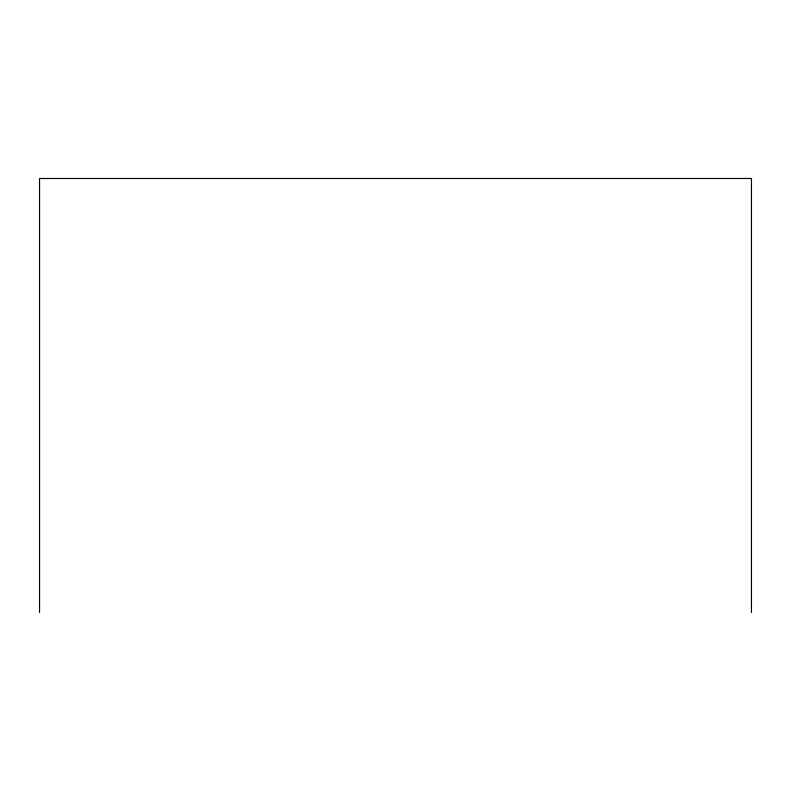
<?xml version="1.0" encoding="UTF-8"?>
<svg xmlns="http://www.w3.org/2000/svg" width="791" height="791" viewBox="0 0 791 791"><rect width="100%" height="100%" fill="white"/><g stroke="black" fill="none" stroke-linecap="round" stroke-linejoin="round"><path stroke-width="1.19" d="M751.45 612.511L751.45 178.489L39.55 178.489L39.55 612.511"/></g></svg>
